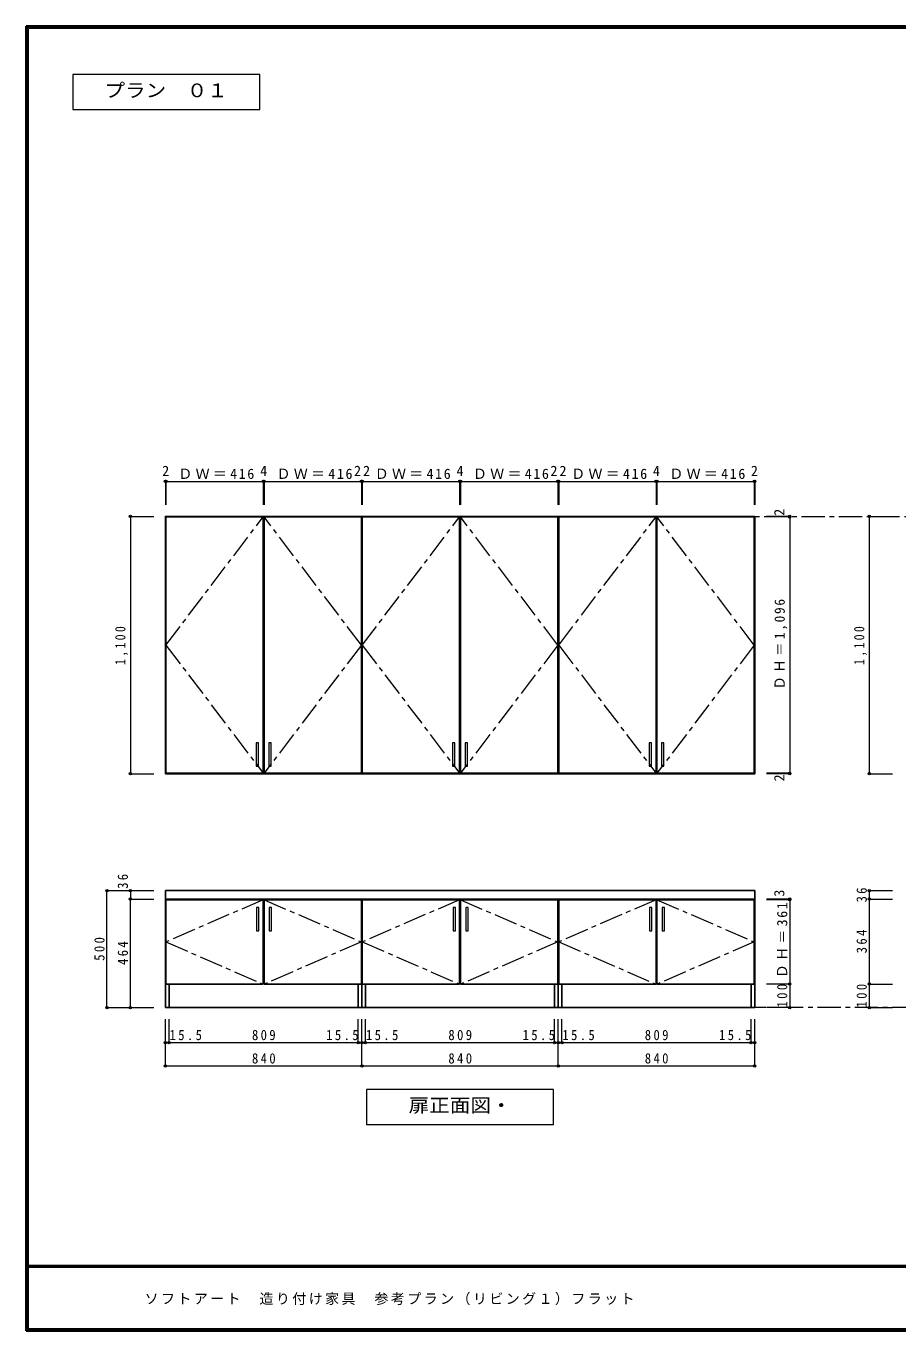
# Model space of a CAD drawing. Units: millimetres at full size, sheet at 1:20. Extents: x -4000 to 3800, y -2865 to 2783.
# Drawn here: x -4000 to -272, y -2797 to 2783 of the extents above; entities that cross this region are included whole.
import ezdxf
from ezdxf.enums import TextEntityAlignment as Align

# ---------------------------------------------------------------- set-up
doc = ezdxf.new("R2010")
doc.units = ezdxf.units.MM
doc.header["$LTSCALE"] = 20
doc.header["$PDMODE"] = 32
doc.header["$PDSIZE"] = 10
doc.linetypes.add('CHAIN1', pattern=[8, 5, -1, 1, -1])
for name, color, linetype, lineweight in [('0-1_本体', 3, 'Continuous', 25), ('0-2_扉', 3, 'Continuous', 25), ('0-6_桟木', 3, 'Continuous', 25), ('0-A_文字', 7, 'Continuous', 18), ('0-B_寸法', 7, 'Continuous', 9), ('1-3_扉仕上', 7, 'Continuous', 18), ('F-1_枠', 6, 'Continuous', 40)]:
    doc.layers.add(name, color=color, linetype=linetype, lineweight=lineweight)
doc.layers.add('F-A_文字', color=7, linetype='Continuous')
doc.styles.add('ＭＳ ゴシック', font='')
doc.styles.get('ＭＳ ゴシック').set_extended_font_data('MS Gothic')

msp = doc.modelspace()

# ---------------------------------------------------------------- linework, layer by layer
at = {"layer": '0-1_本体'}
for p, q in [((-2564, -1413.76), (-2564, -949.76)), ((-1724, -1413.76), (-1724, -949.76)), ((-884, -1413.76), (-884, -949.76)), ((-3388.5, -1313.76), (-3388.5, -1413.76)), ((-2579.5, -1313.76), (-2579.5, -1413.76)), ((-2548.5, -1313.76), (-2548.5, -1413.76)), ((-1739.5, -1313.76), (-1739.5, -1413.76)), ((-1708.5, -1313.76), (-1708.5, -1413.76)), ((-899.5, -1313.76), (-899.5, -1413.76)), ((-2564, -1413.76), (-3404, -1413.76)), ((-1724, -1413.76), (-2564, -1413.76)), ((-884, -1413.76), (-1724, -1413.76))]:
    msp.add_line(p, q, dxfattribs=at)
msp.add_lwpolyline([(-3404, -413.76), (-2564, -413.76), (-2564, 686.24), (-3404, 686.24)], close=True, dxfattribs=at)
for points in [[(-2564, -413.76), (-1724, -413.76), (-1724, 686.24), (-2564, 686.24)], [(-1724, -413.76), (-884, -413.76), (-884, 686.24), (-1724, 686.24)], [(-3404, -1413.76), (-3404, -949.76), (-2564, -949.76)], [(-2564, -1413.76), (-2564, -949.76), (-1724, -949.76)], [(-1724, -1413.76), (-1724, -949.76), (-884, -949.76)]]:
    msp.add_lwpolyline(points, dxfattribs=at)
at = {"layer": '0-2_扉'}
for p, q in [((-2986, 684.24), (-3402, 684.24)), ((-3402, 684.24), (-3402, -411.76)), ((-2986, 684.24), (-2986, -411.76)), ((-2566, 684.24), (-2982, 684.24)), ((-2566, 684.24), (-2566, -411.76)), ((-2146, 684.24), (-2562, 684.24)), ((-2562, 684.24), (-2562, -411.76)), ((-2146, 684.24), (-2146, -411.76)), ((-1726, 684.24), (-2142, 684.24)), ((-1726, 684.24), (-1726, -411.76)), ((-1306, 684.24), (-1722, 684.24)), ((-1722, 684.24), (-1722, -411.76)), ((-1306, 684.24), (-1306, -411.76)), ((-886, 684.24), (-1302, 684.24)), ((-886, 684.24), (-886, -411.76)), ((-3402, -411.76), (-2986, -411.76)), ((-2562, -411.76), (-2146, -411.76)), ((-1722, -411.76), (-1306, -411.76)), ((-3402, -1313.76), (-3402, -952.76)), ((-3402, -952.76), (-2986, -952.76)), ((-2986, -1313.76), (-2986, -952.76)), ((-2982, -952.76), (-2566, -952.76)), ((-2982, -1313.76), (-2982, -952.76)), ((-2566, -1313.76), (-2566, -952.76)), ((-2562, -952.76), (-2146, -952.76)), ((-2562, -1313.76), (-2562, -952.76)), ((-2146, -1313.76), (-2146, -952.76)), ((-2142, -952.76), (-1726, -952.76)), ((-2142, -1313.76), (-2142, -952.76)), ((-1726, -952.76), (-1726, -1313.76)), ((-1722, -1313.76), (-1722, -952.76)), ((-1722, -952.76), (-1306, -952.76)), ((-1306, -1313.76), (-1306, -952.76)), ((-1302, -952.76), (-886, -952.76)), ((-1302, -1313.76), (-1302, -952.76)), ((-886, -952.76), (-886, -1313.76)), ((-3402, -1313.76), (-2986, -1313.76)), ((-2982, -1313.76), (-2566, -1313.76)), ((-2562, -1313.76), (-2146, -1313.76)), ((-2142, -1313.76), (-1726, -1313.76)), ((-1722, -1313.76), (-1306, -1313.76)), ((-1302, -1313.76), (-886, -1313.76))]:
    msp.add_line(p, q, dxfattribs=at)
at = {"layer": '0-2_扉', "color": 4, "linetype": 'CHAIN1', "lineweight": 9}
for p, q in [((-3402, 136.24), (-2986, 684.24)), ((-2566, 136.24), (-2982, 684.24)), ((-2562, 136.24), (-2146, 684.24)), ((-1726, 136.24), (-2142, 684.24)), ((-1722, 136.24), (-1306, 684.24)), ((-886, 136.24), (-1302, 684.24)), ((-3402, 136.24), (-2986, -411.76)), ((-2566, 136.24), (-2982, -411.76)), ((-2562, 136.24), (-2146, -411.76)), ((-1726, 136.24), (-2142, -411.76)), ((-1722, 136.24), (-1306, -411.76)), ((-886, 136.24), (-1302, -411.76)), ((-2986, -952.76), (-3402, -1133.26)), ((-2982, -952.76), (-2566, -1133.26)), ((-2146, -952.76), (-2562, -1133.26)), ((-2142, -952.76), (-1726, -1133.26)), ((-1306, -952.76), (-1722, -1133.26)), ((-1302, -952.76), (-886, -1133.26)), ((-3402, -1133.26), (-2986, -1313.76)), ((-2566, -1133.26), (-2982, -1313.76)), ((-2562, -1133.26), (-2146, -1313.76)), ((-1726, -1133.26), (-2142, -1313.76)), ((-1722, -1133.26), (-1306, -1313.76)), ((-886, -1133.26), (-1302, -1313.76))]:
    msp.add_line(p, q, dxfattribs=at)
at = {"layer": '0-2_扉'}
for points in [[(-2982, 684.24), (-2982, -411.76), (-2566, -411.76)], [(-2142, 684.24), (-2142, -411.76), (-1726, -411.76)], [(-1302, 684.24), (-1302, -411.76), (-886, -411.76)]]:
    msp.add_lwpolyline(points, dxfattribs=at)
at = {"layer": '0-6_桟木'}
for p, q in [((-3404, -949.76), (-3404, -913.76)), ((-3404, -913.76), (-884, -913.76)), ((-884, -913.76), (-884, -949.76)), ((-884, -949.76), (-3404, -949.76))]:
    msp.add_line(p, q, dxfattribs=at)
at = {"layer": '0-A_文字'}
for p, q in [((-3800, 2576.67), (-3800, 2426.67)), ((-3000, 2576.67), (-3800, 2576.67)), ((-3000, 2426.67), (-3000, 2576.67)), ((-3800, 2426.67), (-3000, 2426.67)), ((-2544, -1763.76), (-2544, -1913.76)), ((-1744, -1763.76), (-2544, -1763.76)), ((-1744, -1913.76), (-1744, -1763.76)), ((-2544, -1913.76), (-1744, -1913.76))]:
    msp.add_line(p, q, dxfattribs=at)
at = {"layer": '0-A_文字', "linetype": 'CHAIN1'}
for p, q in [((-3404, 686.24), (3324, 686.24)), ((3324, -1413.76), (-3404, -1413.76))]:
    msp.add_line(p, q, dxfattribs=at)
at = {"layer": '0-B_寸法', "color": 4}
for p, q in [((-3404, 836.24), (-3402, 836.24)), ((-3404, 836.24), (-3404, 736.24)), ((-3402, 836.24), (-3402, 736.24)), ((-3402, 836.24), (-2986, 836.24)), ((-2986, 836.24), (-2986, 736.24)), ((-2986, 836.24), (-2982, 836.24)), ((-2982, 836.24), (-2982, 736.24)), ((-2982, 836.24), (-2566, 836.24)), ((-2566, 836.24), (-2566, 736.24)), ((-2566, 836.24), (-2564, 836.24)), ((-2564, 836.24), (-2564, 736.24)), ((-2564, 836.24), (-2562, 836.24)), ((-2562, 836.24), (-2562, 736.24)), ((-2562, 836.24), (-2146, 836.24)), ((-2146, 836.24), (-2146, 736.24)), ((-2146, 836.24), (-2142, 836.24)), ((-2142, 836.24), (-2142, 736.24)), ((-2142, 836.24), (-1726, 836.24)), ((-1726, 836.24), (-1726, 736.24)), ((-1726, 836.24), (-1724, 836.24)), ((-1724, 836.24), (-1724, 736.24)), ((-1724, 836.24), (-1722, 836.24)), ((-1722, 836.24), (-1722, 736.24)), ((-1722, 836.24), (-1306, 836.24)), ((-1306, 836.24), (-1306, 736.24)), ((-1306, 836.24), (-1302, 836.24)), ((-1302, 836.24), (-1302, 736.24)), ((-1302, 836.24), (-886, 836.24)), ((-886, 836.24), (-886, 736.24)), ((-886, 836.24), (-884, 836.24)), ((-884, 836.24), (-884, 736.24)), ((-3554, 686.24), (-3554, -413.76)), ((-3554, 686.24), (-3454, 686.24)), ((-734, 686.24), (-834, 686.24)), ((-734, 684.24), (-834, 684.24)), ((-734, 686.24), (-734, 684.24)), ((-734, 684.24), (-734, -411.76)), ((-394, 686.24), (-394, -413.76)), ((-394, 686.24), (-294, 686.24)), ((-3554, -413.76), (-3454, -413.76)), ((-734, -411.76), (-834, -411.76)), ((-734, -413.76), (-834, -413.76)), ((-734, -411.76), (-734, -413.76)), ((-394, -413.76), (-294, -413.76)), ((-3654, -913.76), (-3454, -913.76)), ((-3654, -1413.76), (-3654, -913.76)), ((-3554, -913.76), (-3554, -949.76)), ((-394, -913.76), (-394, -949.76)), ((-394, -913.76), (-294, -913.76)), ((-3554, -1413.76), (-3554, -949.76)), ((-3554, -949.76), (-3454, -949.76)), ((-3554, -949.76), (-3454, -949.76)), ((-734, -949.76), (-834, -949.76)), ((-734, -952.76), (-834, -952.76)), ((-734, -949.76), (-734, -952.76)), ((-734, -952.76), (-734, -1313.76)), ((-394, -949.76), (-394, -1313.76)), ((-394, -949.76), (-294, -949.76)), ((-394, -949.76), (-294, -949.76)), ((-734, -1313.76), (-834, -1313.76)), ((-734, -1313.76), (-734, -1413.76)), ((-394, -1313.76), (-294, -1313.76)), ((-394, -1313.76), (-394, -1413.76)), ((-3654, -1413.76), (-3454, -1413.76)), ((-734, -1413.76), (-834, -1413.76)), ((-394, -1413.76), (-294, -1413.76)), ((-3404, -1663.76), (-3404, -1463.76)), ((-3388.5, -1563.76), (-3388.5, -1463.76)), ((-2579.5, -1563.76), (-2579.5, -1463.76)), ((-2564, -1663.76), (-2564, -1463.76)), ((-2564, -1663.76), (-2564, -1463.76)), ((-2548.5, -1563.76), (-2548.5, -1463.76)), ((-1739.5, -1563.76), (-1739.5, -1463.76)), ((-1724, -1663.76), (-1724, -1463.76)), ((-1724, -1663.76), (-1724, -1463.76)), ((-1708.5, -1563.76), (-1708.5, -1463.76)), ((-899.5, -1563.76), (-899.5, -1463.76)), ((-884, -1663.76), (-884, -1463.76)), ((-3404, -1563.76), (-3388.5, -1563.76)), ((-3388.5, -1563.76), (-2579.5, -1563.76)), ((-2579.5, -1563.76), (-2564, -1563.76)), ((-2564, -1563.76), (-2548.5, -1563.76)), ((-2548.5, -1563.76), (-1739.5, -1563.76)), ((-1739.5, -1563.76), (-1724, -1563.76)), ((-1724, -1563.76), (-1708.5, -1563.76)), ((-1708.5, -1563.76), (-899.5, -1563.76)), ((-899.5, -1563.76), (-884, -1563.76)), ((-3404, -1663.76), (-2564, -1663.76)), ((-2564, -1663.76), (-1724, -1663.76)), ((-1724, -1663.76), (-884, -1663.76))]:
    msp.add_line(p, q, dxfattribs=at)
at = {"layer": '0-B_寸法'}
for p in [(-3404, 836.24), (-3402, 836.24), (-2986, 836.24), (-2982, 836.24), (-2566, 836.24), (-2564, 836.24), (-2562, 836.24), (-2146, 836.24), (-2142, 836.24), (-1726, 836.24), (-1724, 836.24), (-1722, 836.24), (-1306, 836.24), (-1302, 836.24), (-886, 836.24), (-884, 836.24), (-3554, 686.24), (-734, 686.24), (-734, 684.24), (-394, 686.24), (-3554, -413.76), (-734, -411.76), (-734, -413.76), (-394, -413.76), (-3654, -913.76), (-3554, -913.76), (-3554, -949.76), (-3554, -949.76), (-734, -949.76), (-734, -952.76), (-394, -913.76), (-394, -949.76), (-394, -949.76), (-734, -1313.76), (-394, -1313.76), (-3654, -1413.76), (-3554, -1413.76), (-734, -1413.76), (-394, -1413.76), (-3404, -1563.76), (-3388.5, -1563.76), (-2579.5, -1563.76), (-2564, -1563.76), (-2564, -1563.76), (-2548.5, -1563.76), (-1739.5, -1563.76), (-1724, -1563.76), (-1724, -1563.76), (-1708.5, -1563.76), (-899.5, -1563.76), (-884, -1563.76), (-3404, -1663.76), (-2564, -1663.76), (-2564, -1663.76), (-1724, -1663.76), (-1724, -1663.76), (-884, -1663.76)]:
    msp.add_point(p, dxfattribs=at)
at = {"layer": '1-3_扉仕上'}
for points in [[(-3016, -381.76), (-3006, -381.76), (-3006, -281.76), (-3016, -281.76)], [(-2962, -381.76), (-2952, -381.76), (-2952, -281.76), (-2962, -281.76)], [(-2176, -381.76), (-2166, -381.76), (-2166, -281.76), (-2176, -281.76)], [(-2122, -381.76), (-2112, -381.76), (-2112, -281.76), (-2122, -281.76)], [(-1336, -381.76), (-1326, -381.76), (-1326, -281.76), (-1336, -281.76)], [(-1282, -381.76), (-1272, -381.76), (-1272, -281.76), (-1282, -281.76)], [(-3014, -1085.76), (-3004, -1085.76), (-3004, -985.76), (-3014, -985.76)], [(-2960, -1085.76), (-2950, -1085.76), (-2950, -985.76), (-2960, -985.76)], [(-2174, -1085.76), (-2164, -1085.76), (-2164, -985.76), (-2174, -985.76)], [(-2120, -1085.76), (-2110, -1085.76), (-2110, -985.76), (-2120, -985.76)], [(-1334, -1085.76), (-1324, -1085.76), (-1324, -985.76), (-1334, -985.76)], [(-1280, -1085.76), (-1270, -1085.76), (-1270, -985.76), (-1280, -985.76)]]:
    msp.add_lwpolyline(points, close=True, dxfattribs=at)
at = {"layer": 'F-1_枠'}
for p, q in [((-4000, 2783.33), (3800, 2783.33)), ((-4000, 2783.33), (-4000, -2796.67)), ((-4000, 2780), (3800, 2780)), ((-4000, 2776.67), (3800, 2776.67)), ((-3996.67, 2783.33), (-3996.67, -2796.67)), ((-3993.33, 2783.33), (-3993.33, -2796.67)), ((3800, -2520), (-4000, -2520)), ((3800, -2523.33), (-4000, -2523.33)), ((3800, -2790), (-4000, -2790)), ((3800, -2793.33), (-4000, -2793.33)), ((3800, -2796.67), (-4000, -2796.67))]:
    msp.add_line(p, q, dxfattribs=at)

# ---------------------------------------------------------------- texts
at = {"layer": '0-A_文字', "style": 'ＭＳ ゴシック', "width": 1.1}
for s, p in [('プラン\u3000０１', (-3665, 2461.67)), ('扉正面図・', (-2364, -1878.76))]:
    msp.add_text(s, height=58.65, dxfattribs=at).set_placement(p, align=Align.BOTTOM_LEFT)
at = {"layer": '0-B_寸法', "style": 'ＭＳ ゴシック'}
for s, p in [('2', (-3418, 846.24)), ('4', (-2999, 846.24)), ('2', (-2597.43, 846.24)), ('2', (-2558.75, 846.24)), ('4', (-2159, 846.24)), ('2', (-1757.43, 846.24)), ('2', (-1718.75, 846.24)), ('4', (-1319, 846.24)), ('2', (-900, 846.24))]:
    msp.add_text(s, height=43.99, dxfattribs=at).set_placement(p, align=Align.BOTTOM_LEFT)
for s, p in [('2', (-744, 689.24)), ('2', (-744, -446.76)), ('3', (-744, -939.57))]:
    msp.add_text(s, height=43.99, rotation=90, dxfattribs=at).set_placement(p, align=Align.BOTTOM_LEFT)
at = {"layer": '0-B_寸法', "char_height": 43.99, "attachment_point": 7, "style": 'ＭＳ ゴシック'}
for s, insert in [('\\T1.23;ＤＷ＝416', (-3349, 846.24)), ('\\T1.23;ＤＷ＝416', (-2929, 846.24)), ('\\T1.23;ＤＷ＝416', (-2509, 846.24)), ('\\T1.23;ＤＷ＝416', (-2089, 846.24)), ('\\T1.23;ＤＷ＝416', (-1669, 846.24)), ('\\T1.23;ＤＷ＝416', (-1249, 846.24)), ('\\T1.38;\\W0.9;15.5', (-3386.5, -1553.76)), ('\\T1.38;\\W0.9;809', (-3034, -1553.76)), ('\\T1.38;\\W0.9;15.5', (-2716.5, -1553.76)), ('\\T1.38;\\W0.9;15.5', (-2546.5, -1553.76)), ('\\T1.38;\\W0.9;809', (-2194, -1553.76)), ('\\T1.38;\\W0.9;15.5', (-1876.5, -1553.76)), ('\\T1.38;\\W0.9;15.5', (-1706.5, -1553.76)), ('\\T1.38;\\W0.9;809', (-1354, -1553.76)), ('\\T1.38;\\W0.9;15.5', (-1036.5, -1553.76)), ('\\T1.38;\\W0.9;840', (-3034, -1653.76)), ('\\T1.38;\\W0.9;840', (-2194, -1653.76)), ('\\T1.38;\\W0.9;840', (-1354, -1653.76))]:
    msp.add_mtext(s, dxfattribs=dict(at, insert=insert))
at = {"layer": '0-B_寸法', "char_height": 43.99, "attachment_point": 7, "rotation": 90, "style": 'ＭＳ ゴシック'}
for s, insert in [('\\T1.26;\\W0.95;ＤＨ＝1,096', (-744, -53.76)), ('\\T1.38;\\W0.85;1,100', (-3564, 51.24)), ('\\T1.38;\\W0.85;1,100', (-404, 51.24)), ('\\T1.36;\\W0.9;36', (-3564, -906.07)), ('\\T1.36;\\W0.9;36', (-404, -964.26)), ('\\T1.23;ＤＨ＝361', (-744, -1288.26)), ('\\T1.38;\\W0.9;500', (-3664, -1213.76)), ('\\T1.38;\\W0.9;364', (-404, -1181.76)), ('\\T1.38;\\W0.9;464', (-3564, -1231.76)), ('\\T1.38;\\W0.9;100', (-744, -1413.76)), ('\\T1.38;\\W0.9;100', (-404, -1413.76))]:
    msp.add_mtext(s, dxfattribs=dict(at, insert=insert))
at = {"layer": 'F-A_文字', "insert": (-3493.33, -2686.67), "char_height": 43.99, "attachment_point": 7, "style": 'ＭＳ ゴシック'}
msp.add_mtext('\\T1.17;ソフトアート\u3000造り付け家具\u3000参考プラン（リビング１）フラット', dxfattribs=at)

doc.saveas('drawing.dxf')
